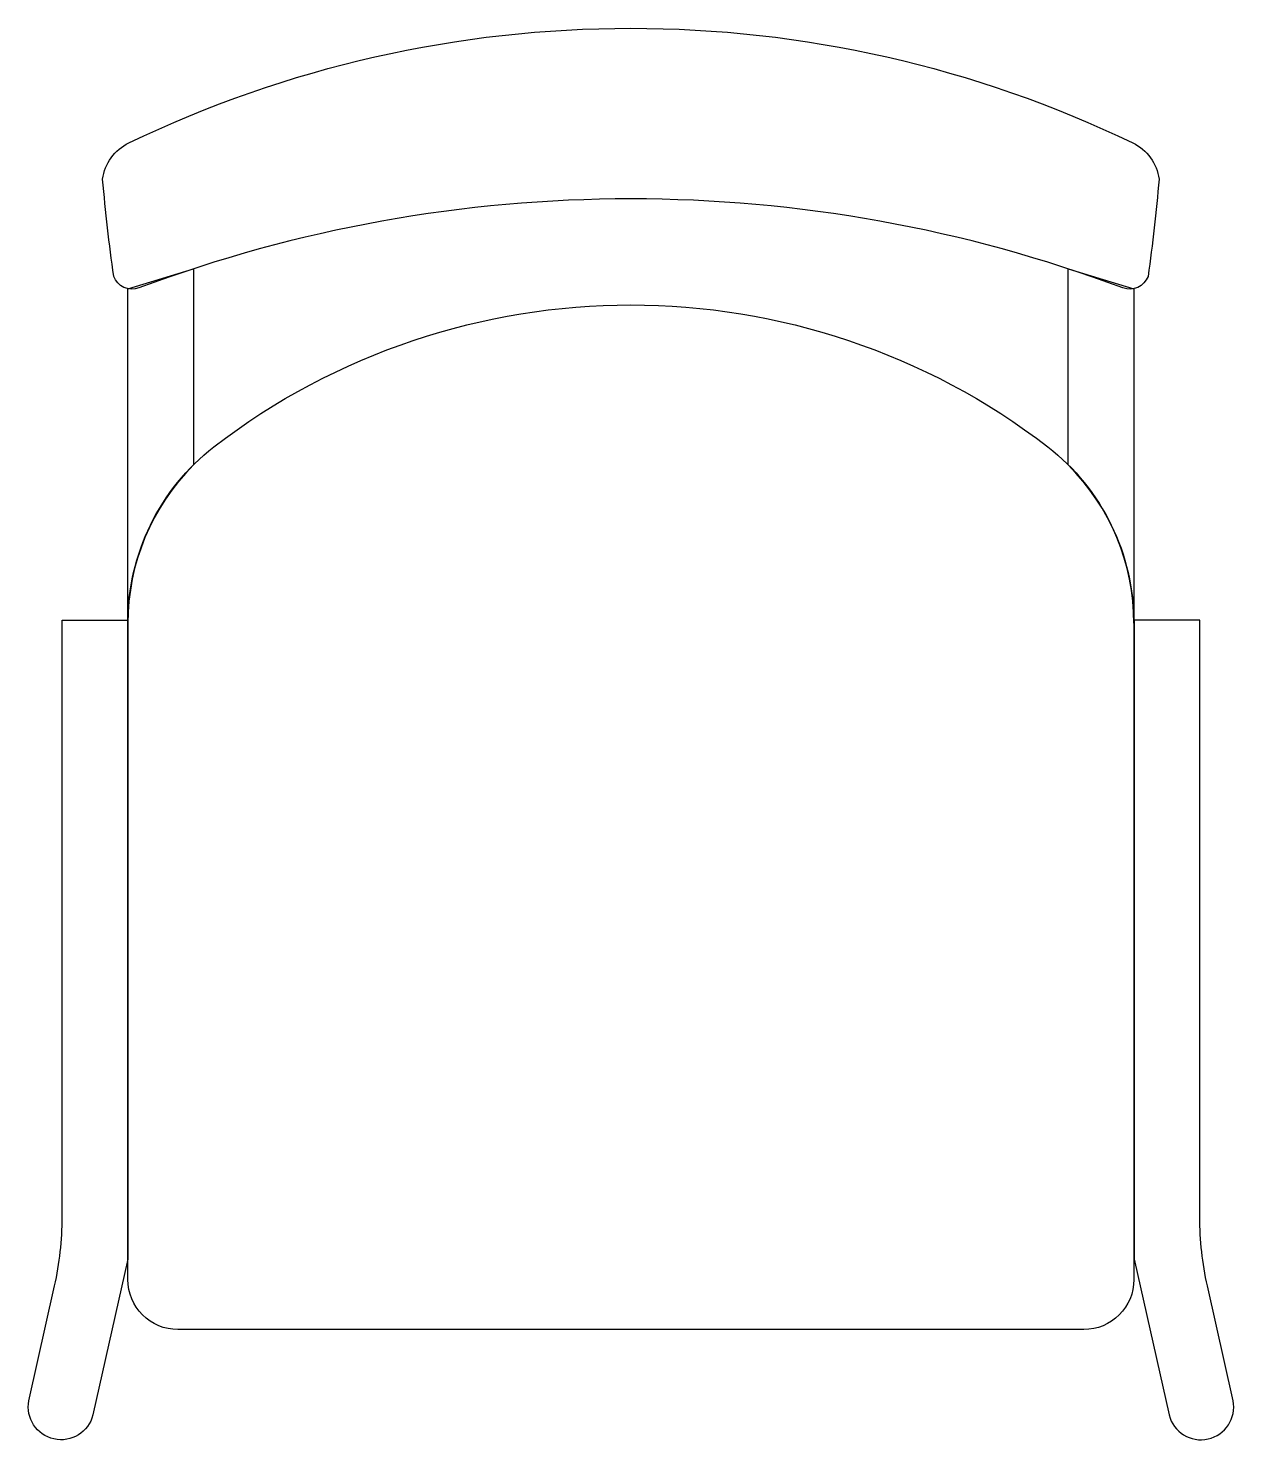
# Model space of a CAD drawing. Header units: millimetres. Extents: x -229 to 229, y -269 to 269.
import ezdxf

# ---------------------------------------------------------------- set-up
doc = ezdxf.new("R2010")
doc.units = ezdxf.units.MM
doc.header["$LTSCALE"] = 0.001

msp = doc.modelspace()

# ---------------------------------------------------------------- linework, layer by layer
for points in [[(-191.1, 225, -0.228546), (191, 225, -0.251693), (201, 211.2, -0.012332), (196.8, 174.2, -0.411664), (187.2, 169.8, 0.18104), (-187.3, 169.8, -0.411664), (-196.9, 174.2, -0.012332), (-201.1, 211.2, -0.251693), (-191.1, 225)], [(-191.5, 169.5), (-166.5, 177.1), (-166.5, 102.4, 0.199338), (-191.5, 42.2), (-191.5, -192.3), (-191.5, 169.5)], [(166.4, 177.1), (191.4, 169.5), (191.4, 42.2, 0.199338), (166.4, 102.4), (166.4, 177.1)], [(-158.8, 109.3, -0.340236), (158.7, 109.3, -0.231284), (191.4, 42.2), (191.4, -207.7, -0.414214), (172.4, -226.7), (-172.5, -226.7, -0.414214), (-191.5, -207.7), (-191.5, 42.2, -0.231284), (-158.8, 109.3)], [(-216.5, 43.3), (-191.5, 43.3), (-191.5, -199.9), (-204.8, -259.2, -0.972661), (-229.2, -253.8), (-219.4, -210.1, 0.055083), (-216.5, -183.9), (-216.5, 43.3)], [(216.5, 43.3), (191.5, 43.3), (191.5, -199.9), (204.8, -259.2, 0.972661), (229.2, -253.8), (219.4, -210.1, -0.055083), (216.5, -183.9), (216.5, 43.3)]]:
    msp.add_lwpolyline(points, format="xyb")

doc.saveas('drawing.dxf')
